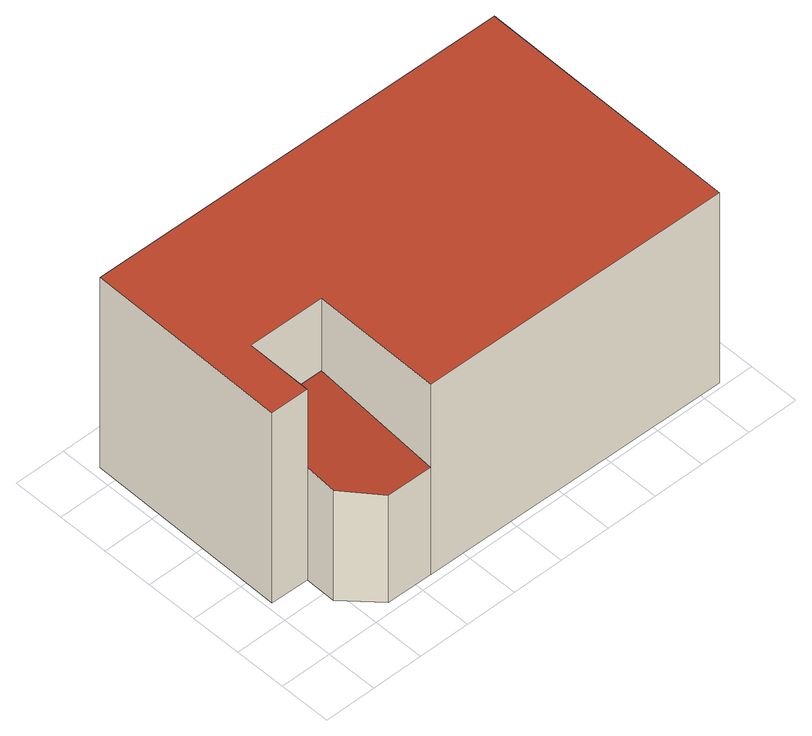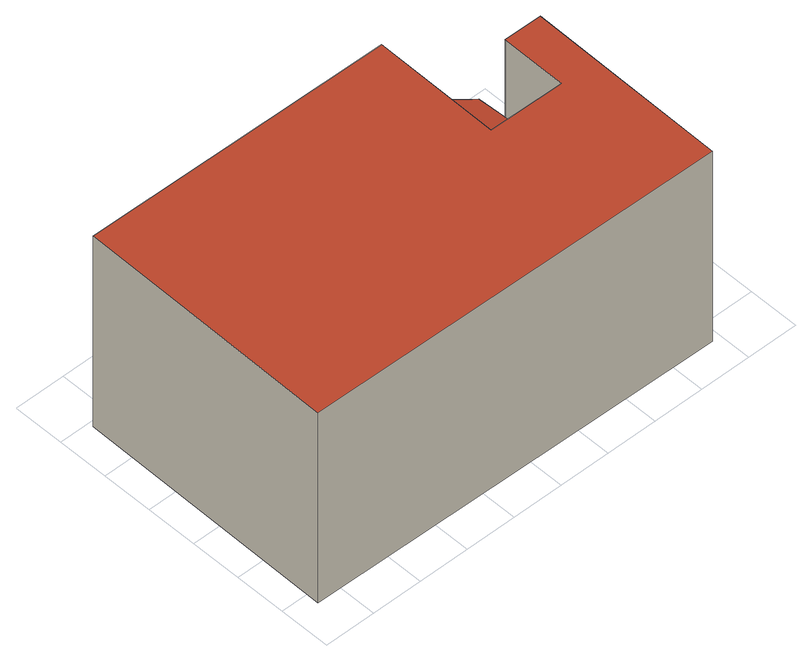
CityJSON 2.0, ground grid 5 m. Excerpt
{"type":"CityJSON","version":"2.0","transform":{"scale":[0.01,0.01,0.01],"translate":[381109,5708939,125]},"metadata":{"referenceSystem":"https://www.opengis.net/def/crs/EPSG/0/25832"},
"CityObjects":{
"building1":{"type":"Building","attributes":{"Gemeindeschluessel":"05911000","Geometrietyp2DReferenz":"3000","function":"31001_2100"},"address":[{"country":"Germany","locality":"Bochum","thoroughfareNumber":"1","thoroughfareName":"An der Halde"}],"children":["building1-1","building1-2"]},
"building1-1":{"type":"BuildingPart","attributes":{"roofType":"1000","measuredHeight":21.26,"storeysAboveGround":4},"parents":["building1"],"geometry":[{"type":"Solid","lod":"2","boundaries":[[[[0,1,2,3,4]],[[5,6,1,0]],[[7,8,6,5]],[[9,10,8,7]],[[11,12,13,10,9]],[[14,11,9,7,5,0,4,15]],[[1,6,8,10,13,16,17,2]],[[12,11,14,18]],[[16,13,12,18]],[[18,14,15,19]],[[17,16,18,19]],[[19,15,4,3]],[[2,17,19,3]]]],"semantics":{"surfaces":[{"type":"WallSurface"},{"type":"RoofSurface"},{"type":"GroundSurface"},{"type":"ClosureSurface"}],"values":[[0,0,0,0,0,1,2,0,3,0,3,0,3]]}}]},
"building1-2":{"type":"BuildingPart","attributes":{"roofType":"2100","measuredHeight":13.22,"storeysAboveGround":4},"parents":["building1"],"geometry":[{"type":"Solid","lod":"2","boundaries":[[[[3,2,20,21]],[[22,23,13,12]],[[21,20,23,22]],[[12,18,19,3,21,22]],[[2,17,16,13,23,20]],[[2,3,19,17]],[[17,19,18,16]],[[13,16,18,12]]]],"semantics":{"surfaces":[{"type":"WallSurface"},{"type":"RoofSurface"},{"type":"GroundSurface"},{"type":"ClosureSurface"}],"values":[[0,0,0,1,2,3,3,3]]}}]}
},
"vertices":[
[58,707,2180],[58,707,54],[427,702,54],[427,702,1312],[427,702,2180],[86,2681,2180],[86,2681,54],[4236,2623,2180],[4236,2623,54],[4201,44,2180],[4201,44,54],[1161,86,2180],[1161,86,1251],[1161,86,54],[1178,1336,2180],[437,1347,2180],[1178,1336,54],[437,1347,54],[1178,1336,1376],[437,1347,1376],
[423,401,54],[423,401,1281],[716,92,1251],[716,92,54]
]}
